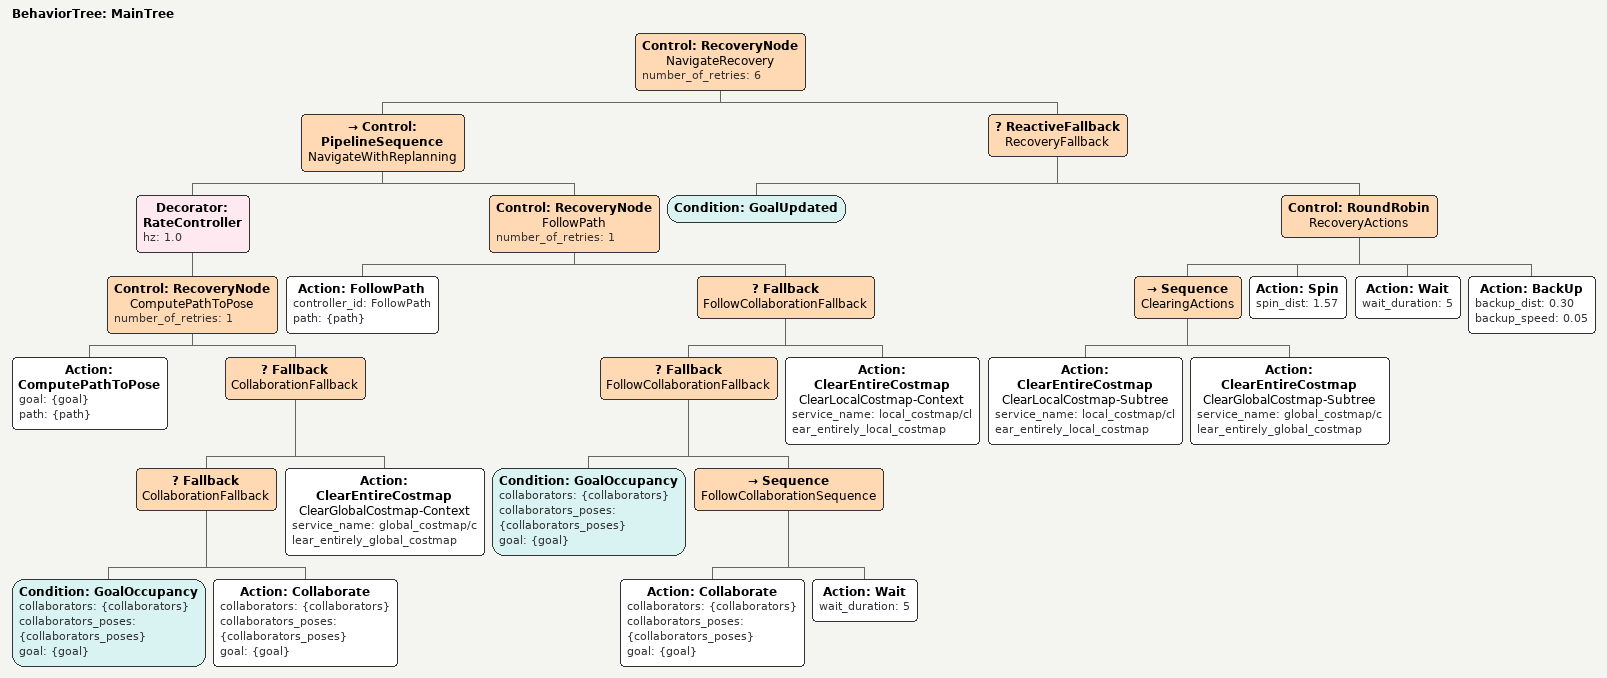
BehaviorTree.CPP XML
<?xml version="1.0"?>
<root main_tree_to_execute="MainTree">
    <BehaviorTree ID="MainTree">
        <Control ID="RecoveryNode" name="NavigateRecovery" number_of_retries="6">
            <Control ID="PipelineSequence" name="NavigateWithReplanning">
                <Decorator ID="RateController" hz="1.0">
                    <Control ID="RecoveryNode" name="ComputePathToPose" number_of_retries="1">
                        <Action ID="ComputePathToPose" goal="{goal}" path="{path}"/>
                        <Fallback name="CollaborationFallback">
                            <Fallback name="CollaborationFallback">
                                <Condition ID="GoalOccupancy" collaborators="{collaborators}" collaborators_poses="{collaborators_poses}" goal="{goal}"/>
                                <Action ID="Collaborate" collaborators="{collaborators}" collaborators_poses="{collaborators_poses}" goal="{goal}"/>
                            </Fallback>
                            <Action ID="ClearEntireCostmap" name="ClearGlobalCostmap-Context" service_name="global_costmap/clear_entirely_global_costmap"/>
                        </Fallback>
                    </Control>
                </Decorator>
                <Control ID="RecoveryNode" name="FollowPath" number_of_retries="1">
                    <Action ID="FollowPath" controller_id="FollowPath" path="{path}"/>
                    <Fallback name="FollowCollaborationFallback">
                        <Fallback name="FollowCollaborationFallback">
                            <Condition ID="GoalOccupancy" collaborators="{collaborators}" collaborators_poses="{collaborators_poses}" goal="{goal}"/>
                            <Sequence name="FollowCollaborationSequence">
                                <Action ID="Collaborate" collaborators="{collaborators}" collaborators_poses="{collaborators_poses}" goal="{goal}"/>
                                <Action ID="Wait" wait_duration="5"/>
                            </Sequence>
                        </Fallback>
                        <Action ID="ClearEntireCostmap" name="ClearLocalCostmap-Context" service_name="local_costmap/clear_entirely_local_costmap"/>
                    </Fallback>
                </Control>
            </Control>
            <ReactiveFallback name="RecoveryFallback">
                <Condition ID="GoalUpdated"/>
                <Control ID="RoundRobin" name="RecoveryActions">
                    <Sequence name="ClearingActions">
                        <Action ID="ClearEntireCostmap" name="ClearLocalCostmap-Subtree" service_name="local_costmap/clear_entirely_local_costmap"/>
                        <Action ID="ClearEntireCostmap" name="ClearGlobalCostmap-Subtree" service_name="global_costmap/clear_entirely_global_costmap"/>
                    </Sequence>
                    <Action ID="Spin" spin_dist="1.57"/>
                    <Action ID="Wait" wait_duration="5"/>
                    <Action ID="BackUp" backup_dist="0.30" backup_speed="0.05"/>
                </Control>
            </ReactiveFallback>
        </Control>
    </BehaviorTree>
</root>
